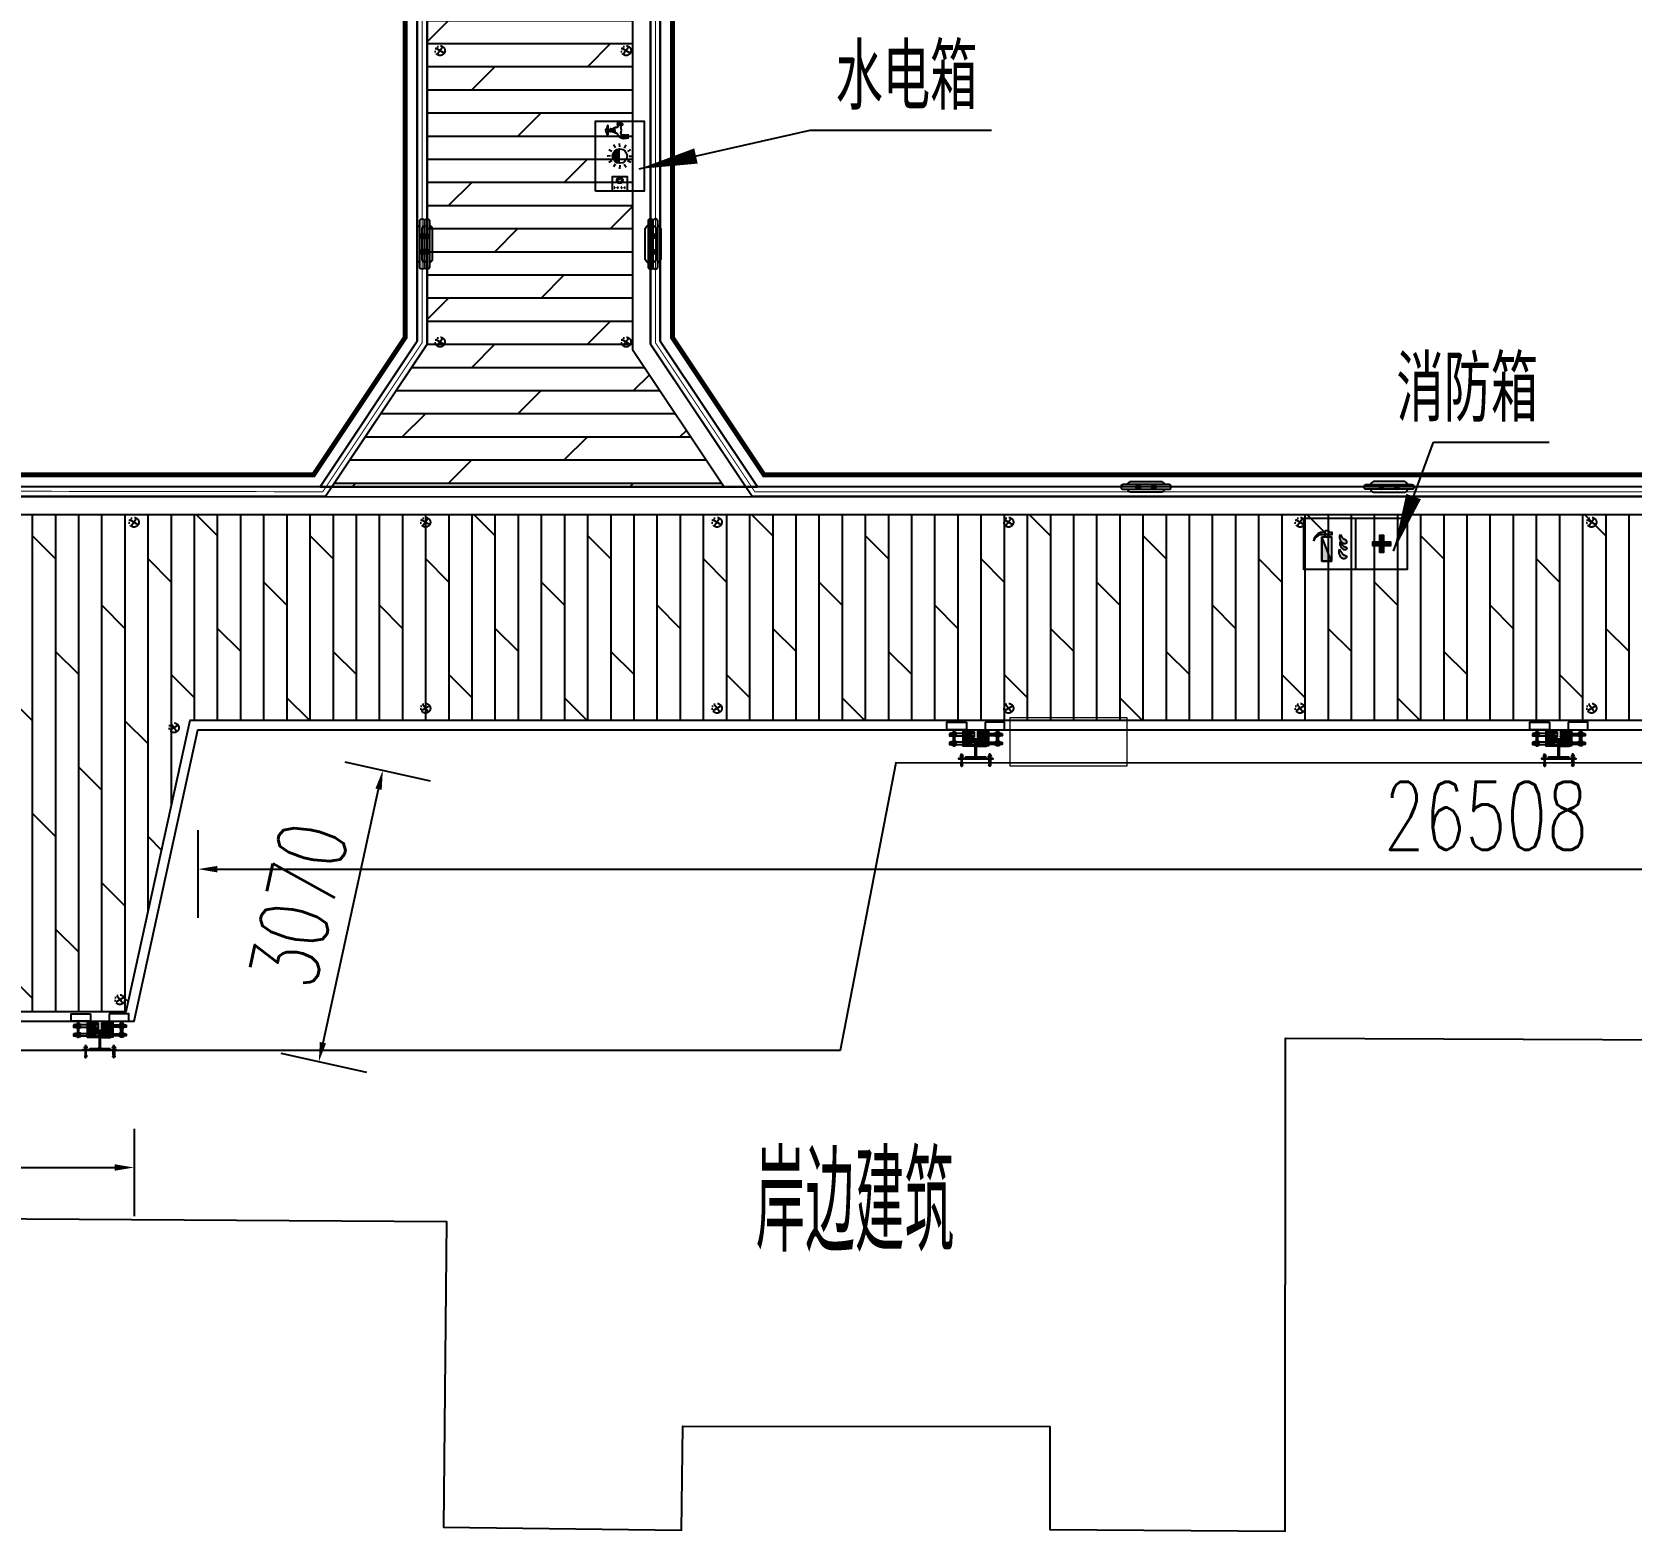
# Model space of a CAD drawing. Extents: x -89702 to 926017, y -610001 to -56924.
# Drawn here: x 61728 to 78184, y -325904 to -310472 of the extents above; entities that cross this region are included whole.
import ezdxf

# ---------------------------------------------------------------- set-up
doc = ezdxf.new("R2010")
doc.units = 0
doc.header["$LTSCALE"] = 10
doc.header["$MEASUREMENT"] = 0
doc.linetypes.add('ACAD_ISO14W100', pattern=[24, 12, -3, 0, -3, 0, -3, 0, -3])
doc.linetypes.add('CENTER', pattern=[2, 1.25, -0.25, 0.25, -0.25])
for name, color, linetype in [('CEN', 1, 'CENTER'), ('DIM_LEAD', 3, 'Continuous'), ('PUB_DIM', 3, 'Continuous'), ('PUB_TEXT', 7, 'Continuous'), ('STAIR', 2, 'Continuous'), ('W- bollard系船栓', 4, 'Continuous'), ('W-_ANTICOLLISION防撞措施', 6, 'Continuous'), ('W-ALUMINUM_FRAME铝架', 30, 'Continuous'), ('W-FLOAT_BOWL浮筒', 253, 'Continuous'), ('W-MOUNTING固定方式', 5, 'Continuous'), ('W-PLASTIC_RAILINGS塑木栏杆', 6, 'Continuous'), ('W-STEEL_FRAME钢架', 3, 'Continuous'), ('W-WOOD_FLOOR木地板', 30, 'Continuous')]:
    doc.layers.add(name, color=color, linetype=linetype)
doc.layers.add('文字标注', color=7, linetype='Continuous', lineweight=18)
doc.styles.add('_TCH_DIM', font='SIMPLEX', dxfattribs={"bigfont": 'GBCBIG'})
doc.styles.get("Standard").update_dxf_attribs({"font": 'gbenor.shx', "bigfont": 'gbcbig.shx'})
doc.styles.add('STANDARD_T3', font='simplex.shx', dxfattribs={"width": 0.7, "bigfont": 'gbcbig.shx'})
doc.dimstyles.new('W&&200', dxfattribs={"dimtxt": 700, "dimasz": 200, "dimexe": 500, "dimexo": 600, "dimgap": 200, "dimtad": 1, "dimdec": 0, "dimzin": 0, "dimdsep": 46, "dimtxsty": 'STANDARD_T3', "dimcen": 0.09, "dimclrd": 1, "dimclre": 1, "dimclrt": 7, "dimazin": 2, "dimtfac": 1, "dimtdec": 0, "dimtix": 1, "dimtmove": 2, "dimatfit": 3, "dimfxl": 0, "dimtolj": 1, "dimtzin": 0, "dimarcsym": 0})
pattern_1 = [(315, (-2455400.198, 1604377.926), (5.612660076, 5.612660076), []), (45, (-2455400.198, 1604377.926), (-5.612660076, 5.612660076), [])]
pattern_2 = [(315, (-2455400.198, 1604287.926), (5.612660076, 5.612660076), []), (45, (-2455400.198, 1604287.926), (-5.612660076, 5.612660076), [])]

# ---------------------------------------------------------------- blocks, each defined once
blk = doc.blocks.new('A$C9549bc64')
h = blk.add_hatch(color=256)
h.dxf.hatch_style = 1
h.paths.add_polyline_path([(184, 336), (184, 86), (284, 86)])
h = blk.add_hatch(color=256)
h.dxf.hatch_style = 1
edge = h.paths.add_edge_path()
edge.add_arc((480, 392), 108, 196.2965, 205.0439)
edge.add_arc((468, 386), 94.8, 205.0439, 214.3785)
edge.add_arc((433, 362), 52.4, 214.3785, 254.5692)
edge.add_arc((412, 285), 27.9, 18.3701, 74.5692, ccw=False)
edge.add_arc((409, 284), 30.5, -13.9571, 18.3701, ccw=False)
edge.add_arc((424, 281), 15.7, 300.4508, 346.0429, ccw=False)
edge.add_arc((420, 286), 22.4, 267.3708, 300.4508, ccw=False)
edge.add_arc((421, 296), 32, 239.8196, 267.3708, ccw=False)
edge.add_arc((436, 323), 62.7, 222.4174, 239.8196, ccw=False)
edge.add_arc((440, 326), 67.5, 205.6516, 222.4174, ccw=False)
edge.add_arc((464, 337), 94.3, 195.8057, 205.6516, ccw=False)
edge.add_arc((487, 344), 119, 187.03, 195.8057, ccw=False)
edge.add_arc((411, 335), 41.8, 167.9085, 187.03, ccw=False)
edge.add_arc((450, 326), 81.4, 154.2372, 167.9085, ccw=False)
edge = h.paths.add_edge_path()
edge.add_arc((485, 328), 120, 200.7545, 208.5371)
edge.add_arc((430, 299), 57.4, 208.5371, 219.7756)
edge.add_arc((534, 385), 192, 219.7756, 225.0173)
edge.add_arc((472, 323), 105, 225.0173, 232.1063)
edge.add_arc((422, 259), 23.7, 232.1063, 271.1094)
edge.add_arc((423, 219), 16.8, 44.3519, 91.1094, ccw=False)
edge.add_arc((421, 217), 19.2, 22.6325, 44.3519, ccw=False)
edge.add_arc((425, 218), 15.1, -1.9435, 22.6325, ccw=False)
edge.add_arc((430, 218), 10.2, 330.8057, 358.0565, ccw=False)
edge.add_arc((417, 225), 24.9, 313.4434, 330.8057, ccw=False)
edge.add_arc((422, 221), 18.4, 267.3708, 313.4434, ccw=False)
edge.add_arc((422, 238), 35.4, 234.5633, 267.3708, ccw=False)
edge.add_arc((423, 238), 35.7, 222.2933, 234.5633, ccw=False)
edge.add_arc((504, 312), 146, 216.228, 222.2933, ccw=False)
edge.add_arc((446, 269), 73.8, 192.6367, 216.228, ccw=False)
edge.add_arc((459, 272), 86.8, 170.9128, 192.6367, ccw=False)
edge = h.paths.add_edge_path()
edge.add_arc((486, 244), 121, 196.1194, 209.7614)
edge.add_arc((481, 242), 116, 209.7614, 223.6848)
edge.add_arc((436, 198), 53.4, 223.6848, 259.6161)
edge.add_arc((424, 132), 14.3, 6.3261, 79.6161, ccw=False)
edge.add_arc((420, 131), 18.6, -17.8938, 6.3261, ccw=False)
edge.add_arc((421, 131), 17.6, 317.1511, 342.1062, ccw=False)
edge.add_arc((418, 133), 20.8, 291.8893, 317.1511, ccw=False)
edge.add_arc((411, 151), 40.2, 273.7787, 291.8893, ccw=False)
edge.add_arc((411, 151), 40, 248.9125, 273.7787, ccw=False)
edge.add_arc((412, 153), 42.5, 224.8175, 248.9125, ccw=False)
edge.add_arc((407, 148), 35.5, 208.2935, 224.8175, ccw=False)
edge.add_arc((515, 206), 158, 200.4817, 208.2935, ccw=False)
edge.add_arc((433, 176), 70.6, 177.3708, 200.4817, ccw=False)
edge.add_arc((454, 175), 91.3, 157.0783, 177.3708, ccw=False)
h = blk.add_hatch(color=1)
h.dxf.hatch_style = 1
h.paths.add_polyline_path([(780, 285), (780, 355), (820, 355), (820, 285), (890, 285), (890, 245), (820, 245), (820, 175), (780, 175), (780, 245), (710, 245), (710, 285)])
for p, q in [((0, 530), (1061, 530)), ((530, 530), (530, 0))]:
    blk.add_line(p, q)
for points in [[(0, 530), (1063, 530), (1063, 0), (0, 0)], [(184, 336), (284, 336), (284, 86), (184, 86)], [(217, 401), (252, 401), (252, 336), (217, 336)]]:
    blk.add_lwpolyline(points, close=True)
for points in [[(217, 380), (171, 380), (171, 360), (217, 360)], [(184, 336), (184, 86), (284, 86), (184, 336)], [(252, 360), (291, 360), (291, 380), (252, 380)], [(369, 210), (369, 210)]]:
    blk.add_lwpolyline(points)
for points in [[(376, 362, 0.038186), (382, 346, 0.040752), (390, 333, 0.177185), (419, 312, -0.250251), (438, 294, -0.141997), (439, 277, -0.201599), (432, 267, -0.14535), (419, 264, -0.120797), (405, 268, -0.076078), (390, 280, -0.073285), (379, 297, -0.042987), (373, 312, -0.03831), (370, 329, -0.083628), (370, 343, -0.059723), (376, 362)], [(373, 286, 0.033971), (380, 271, 0.049077), (386, 262, 0.022875), (398, 249, 0.030941), (408, 240, 0.171845), (423, 235, -0.206897), (435, 230, -0.095053), (439, 224, -0.107646), (440, 218, -0.119467), (439, 213, -0.075903), (434, 207, -0.203782), (421, 202, -0.144135), (402, 209, -0.05359), (396, 214, -0.026471), (386, 226, -0.103302), (374, 253, -0.095073), (373, 286)]]:
    blk.add_lwpolyline(points, format="xyb", close=True)
at = {"color": 1}
blk.add_lwpolyline([(780, 285), (780, 355), (820, 355), (820, 285), (890, 285), (890, 245), (820, 245), (820, 175), (780, 175), (780, 245), (710, 245), (710, 285)], close=True, dxfattribs=at)
blk.add_lwpolyline([(369, 210, 0.059595), (381, 184, 0.060827), (397, 161, 0.158077), (426, 146, -0.331154), (438, 133, -0.106074), (437, 125, -0.10932), (433, 119, -0.110674), (426, 114, -0.079187), (414, 111, -0.108927), (397, 114, -0.105524), (382, 123, -0.072225), (376, 131, -0.034099), (367, 151, -0.101184), (362, 179, -0.088775), (369, 210)], format="xyb")
for centre, radius, start, end in [((206, 276), 110, 108.7959, 170.8595), ((203, 251), 113, 106.3658, 158.3757)]:
    blk.add_arc(centre, radius, start, end)
blk = doc.blocks.new('HW200a')
at = {"layer": 'W-STEEL_FRAME钢架'}
blk.add_lwpolyline([(-1440883, 1205965), (-1440803, 1205965), (-1440803, 1205953), (-1441003, 1205953), (-1441003, 1205965), (-1440923, 1205965, 0.414214), (-1440907, 1205981), (-1440907, 1206125, 0.414214), (-1440923, 1206141), (-1441003, 1206141), (-1441003, 1206153), (-1440803, 1206153), (-1440803, 1206141), (-1440883, 1206141, 0.414214), (-1440899, 1206125), (-1440899, 1205981, 0.414214)], format="xyb", close=True, dxfattribs=at)
blk = doc.blocks.new('NY-M12')
for p, q in [((-1, 0), (0, -2)), ((0, 0), (1, -2))]:
    blk.add_line(p, q)
blk.add_lwpolyline([(11, 0), (-11, 0), (-11, -2), (11, -2)], close=True)
blk = doc.blocks.new('$matou$00000104')
for p, q in [((-61, 6, 0), (-62, 5, 0)), ((-62, -5, 0), (-62, 5, 0)), ((-61, 6, 0), (-57, 5, 0)), ((-61, -6, 0), (-61, 6, 0)), ((-57, 7, 0), (-57, 5, 0)), ((-40, 7, 0), (-54, 9, 0)), ((-47, 1, 0), (-52, 1, 0)), ((-46, 0, 0), (-46, 0, 0)), ((-39, 6, 0), (-40, 7, 0)), ((-40, 5, 0), (-40, 7, 0)), ((-39, 5, 0), (-40, 5, 0)), ((-39, -6, 0), (-39, 6, 0)), ((-37, 7, 0), (-38, 7, 0)), ((-36, -6, 0), (-36, 6, 0)), ((-36, 6, 0), (19, 6, 0)), ((19, 6, 0), (19, 6, 0)), ((19, 6, 0), (19, 6, 0)), ((19, -5, 0), (19, 6, 0)), ((20, 5, 0), (19, 6, 0)), ((19, -6, 0), (19, 6, 0)), ((19, -5, 0), (20, 5, 0)), ((21, 6, 0), (20, 5, 0)), ((20, -4, 0), (21, 4, 0)), ((21, 6, 0), (21, 6, 0)), ((22, 5, 0), (21, 6, 0)), ((21, -5, 0), (22, 5, 0)), ((23, 6, 0), (22, 5, 0)), ((22, -4, 0), (23, 4, 0)), ((23, 6, 0), (23, 6, 0)), ((24, 5, 0), (23, 6, 0)), ((23, -5, 0), (24, 5, 0)), ((25, 6, 0), (24, 5, 0)), ((24, -4, 0), (25, 4, 0)), ((26, 5, 0), (25, 6, 0)), ((25, 6, 0), (25, 6, 0)), ((25, -5, 0), (26, 5, 0)), ((27, 6, 0), (26, 5, 0)), ((26, -4, 0), (26, 4, 0)), ((27, 6, 0), (27, 6, 0)), ((27, 5, 0), (27, 6, 0)), ((27, -5, 0), (28, 5, 0)), ((29, 6, 0), (28, 6, 0)), ((28, 6, 0), (28, 5, 0)), ((28, -5, 0), (29, 5, 0)), ((28, -4, 0), (28, 4, 0)), ((29, 5, 0), (29, 6, 0)), ((30, 6, 0), (30, 6, 0)), ((30, 6, 0), (30, 5, 0)), ((31, 5, 0), (30, 6, 0)), ((30, -5, 0), (31, 5, 0)), ((30, -4, 0), (30, 4, 0)), ((32, 6, 0), (31, 5, 0)), ((31, -4, 0), (32, 4, 0)), ((32, 6, 0), (32, 6, 0)), ((33, 5, 0), (32, 6, 0)), ((32, -5, 0), (33, 5, 0)), ((34, 6, 0), (33, 5, 0)), ((33, -4, 0), (34, 4, 0)), ((34, 6, 0), (34, 6, 0)), ((35, 5, 0), (34, 6, 0)), ((34, -5, 0), (35, 5, 0)), ((36, 6, 0), (35, 5, 0)), ((35, -4, 0), (36, 4, 0)), ((36, 15, 0), (40, 15, 0)), ((36, -15, 0), (36, 15, 0)), ((36, 6, 0), (36, 6, 0)), ((36, 5, 0), (36, 6, 0)), ((36, -5, 0), (37, 5, 0)), ((37, 6, 0), (37, 5, 0)), ((38, 6, 0), (37, 6, 0)), ((37, -4, 0), (37, 4, 0)), ((38, 5, 0), (38, 6, 0)), ((38, -5, 0), (38, 5, 0)), ((39, 6, 0), (39, 6, 0)), ((39, 6, 0), (39, 5, 0)), ((40, 5, 0), (39, 6, 0)), ((39, -4, 0), (39, 4, 0)), ((39, -5, 0), (40, 3, 0)), ((40, 15, 0), (40, -15, 0)), ((48, 10, 0), (42, 10, 0)), ((42, -10, 0), (42, 10, 0)), ((48, 5, 0), (42, 5, 0)), ((48, 10, 0), (49, 9, 0)), ((49, -9, 0), (49, 9, 0)), ((50, 6, 0), (49, 5, 0)), ((49, -4, 0), (50, 4, 0)), ((51, 5, 0), (50, 6, 0)), ((50, 6, 0), (50, 6, 0)), ((50, -5, 0), (51, 5, 0)), ((52, 6, 0), (51, 5, 0)), ((51, -4, 0), (52, 4, 0)), ((52, 6, 0), (52, 6, 0)), ((53, 5, 0), (52, 6, 0)), ((52, -5, 0), (53, 5, 0)), ((54, 6, 0), (53, 5, 0)), ((53, -4, 0), (53, 4, 0)), ((54, 5, 0), (54, 6, 0)), ((54, 6, 0), (54, 6, 0)), ((54, -5, 0), (55, 5, 0)), ((56, 6, 0), (55, 6, 0)), ((55, 6, 0), (55, 5, 0)), ((55, -5, 0), (56, 5, 0)), ((55, -4, 0), (55, 4, 0)), ((57, 6, 0), (56, 5, 0)), ((56, 5, 0), (56, 6, 0)), ((58, 5, 0), (57, 6, 0)), ((57, 6, 0), (57, 6, 0)), ((57, -5, 0), (58, 5, 0)), ((57, -4, 0), (57, 4, 0)), ((59, 5, 0), (58, 5, 0)), ((58, -6, 0), (58, 0, 0)), ((59, 5, 0), (59, 5, 0)), ((59, -5, 0), (59, 5, 0)), ((-61, -6, 0), (-62, -5, 0)), ((-61, -6, 0), (-57, -5, 0)), ((-57, -7, 0), (-57, -5, 0)), ((-40, -7, 0), (-54, -9, 0)), ((-47, -1, 0), (-52, -1, 0)), ((-39, -5, 0), (-40, -5, 0)), ((-40, -5, 0), (-40, -7, 0)), ((-39, -6, 0), (-40, -7, 0)), ((-37, -7, 0), (-38, -7, 0)), ((18, -6, 0), (-36, -6, 0)), ((19, -6, 0), (18, -6, 0)), ((19, -5, 0), (19, -6, 0)), ((21, -5, 0), (20, -6, 0)), ((20, -6, 0), (20, -5, 0)), ((20, -6, 0), (20, -6, 0)), ((22, -6, 0), (21, -5, 0)), ((23, -5, 0), (22, -6, 0)), ((22, -6, 0), (22, -6, 0)), ((24, -6, 0), (23, -5, 0)), ((25, -5, 0), (24, -6, 0)), ((24, -6, 0), (24, -6, 0)), ((26, -6, 0), (25, -5, 0)), ((26, -5, 0), (26, -6, 0)), ((26, -6, 0), (26, -6, 0)), ((27, -6, 0), (27, -5, 0)), ((28, -6, 0), (27, -6, 0)), ((28, -5, 0), (28, -6, 0)), ((30, -5, 0), (29, -6, 0)), ((29, -6, 0), (29, -5, 0)), ((29, -6, 0), (29, -6, 0)), ((31, -6, 0), (30, -5, 0)), ((32, -5, 0), (31, -6, 0)), ((31, -6, 0), (31, -6, 0)), ((33, -6, 0), (32, -5, 0)), ((34, -5, 0), (33, -6, 0)), ((33, -6, 0), (33, -6, 0)), ((35, -6, 0), (34, -5, 0)), ((36, -5, 0), (35, -6, 0)), ((35, -6, 0), (35, -6, 0)), ((37, -6, 0), (36, -5, 0)), ((40, -15, 0), (36, -15, 0)), ((37, -5, 0), (37, -6, 0)), ((37, -6, 0), (37, -6, 0)), ((38, -6, 0), (38, -5, 0)), ((39, -6, 0), (38, -6, 0)), ((39, -5, 0), (39, -6, 0)), ((40, -6, 0), (40, -5, 0)), ((48, -5, 0), (42, -5, 0)), ((48, -10, 0), (42, -10, 0)), ((48, -10, 0), (49, -9, 0)), ((50, -5, 0), (49, -6, 0)), ((51, -6, 0), (50, -5, 0)), ((52, -5, 0), (51, -6, 0)), ((51, -6, 0), (51, -6, 0)), ((53, -6, 0), (52, -5, 0)), ((53, -5, 0), (53, -6, 0)), ((53, -6, 0), (53, -6, 0)), ((54, -6, 0), (54, -5, 0)), ((55, -6, 0), (54, -6, 0)), ((55, -5, 0), (55, -6, 0)), ((56, -6, 0), (56, -5, 0)), ((57, -5, 0), (56, -6, 0)), ((56, -6, 0), (56, -6, 0)), ((58, -6, 0), (57, -5, 0)), ((58, -6, 0), (59, -5, 0))]:
    blk.add_line(p, q)
at = {"extrusion": (0, 0, -1)}
for centre, major_axis, start_param, end_param in [((-54, 7, 0), (-1.71, 1.71), 5.497787, 7.253749), ((-52, 5, 0), (-3.21, 3.21), 3.926991, 5.497787), ((-54, 6, 0), (-0.445, 0.445), 4.712389, 10.995574), ((-47, 0, 0), (0.343, 0.343), -0.785398, 0.785398), ((-47, 0, 0), (0.343, 0.343), -0.785398, 0.785398), ((-38, 6, 0), (0.343, 0.343), 3.926991, 5.497787), ((-37, 6, 0), (0.343, 0.343), -0.785398, 0.785398), ((20, 5, 0), (0.129, 0.129), 1.308997, 3.403392), ((22, 5, 0), (0.129, 0.129), 1.308997, 3.403392), ((24, 5, 0), (0.129, 0.129), 1.308997, 3.403392), ((26, 5, 0), (-0.129, 0.129), 2.879793, 4.974188), ((28, 5, 0), (-0.129, 0.129), 2.879793, 4.974188), ((29, 5, 0), (0.129, 0.129), 1.308997, 3.403392), ((31, 5, 0), (0.129, 0.129), 1.308997, 3.403392), ((33, 5, 0), (-0.129, 0.129), 2.879793, 4.974188), ((35, 5, 0), (-0.129, 0.129), 2.879793, 4.974188), ((37, 5, 0), (-0.129, 0.129), 2.879793, 4.974188), ((38, 5, 0), (-0.129, 0.129), 2.879793, 4.974188), ((45, 8, 0), (-2.94, 2.94), 1.732823, 2.979566), ((31, 0, 0), (12.8, 12.8), 0.489975, 1.080822), ((51, 5, 0), (0.129, 0.129), 1.308997, 3.403392), ((53, 5, 0), (-0.129, 0.129), 2.879793, 4.974188), ((55, 5, 0), (-0.129, 0.129), 2.879793, 4.974188), ((56, 5, 0), (-0.129, 0.129), 2.879793, 4.974188), ((58, 5, 0), (0.129, 0.129), 1.308997, 3.403392), ((-52, -5, 0), (-3.21, 3.21), 5.497787, 7.068583), ((-54, -7, 0), (1.71, 1.71), 2.171029, 3.926991), ((-54, -6, 0), (0.445, 0.445), 3.141593, 9.424778), ((-47, 0, 0), (-0.343, 0.343), 2.356194, 3.926991), ((-38, -6, 0), (0.343, 0.343), 2.356194, 3.926991), ((-37, -6, 0), (-0.343, 0.343), 2.356194, 3.926991), ((19, -5, 0), (-0.129, 0.129), 6.021386, 8.115781), ((21, -5, 0), (0.129, 0.129), 4.45059, 6.544985), ((23, -5, 0), (0.129, 0.129), 4.45059, 6.544985), ((25, -5, 0), (-0.129, 0.129), 6.021386, 8.115781), ((27, -5, 0), (-0.129, 0.129), 6.021386, 8.115781), ((28, -5, 0), (-0.129, 0.129), 6.021386, 8.115781), ((30, -5, 0), (0.129, 0.129), 4.45059, 6.544985), ((32, -5, 0), (0.129, 0.129), 4.45059, 6.544985), ((34, -5, 0), (-0.129, 0.129), 6.021386, 8.115781), ((36, -5, 0), (-0.129, 0.129), 6.021386, 8.115781), ((38, -5, 0), (-0.129, 0.129), 6.021386, 8.115781), ((39, -5, 0), (0.129, 0.129), 4.45059, 6.544985), ((45, -8, 0), (2.94, 2.94), 0.162027, 1.40877), ((50, -5, 0), (0.129, 0.129), 4.45059, 6.544985), ((52, -5, 0), (0.129, 0.129), 4.45059, 6.544985), ((54, -5, 0), (-0.129, 0.129), 6.021386, 8.115781), ((55, -5, 0), (-0.129, 0.129), 6.021386, 8.115781), ((57, -5, 0), (0.129, 0.129), 4.45059, 6.544985)]:
    blk.add_ellipse(centre, major_axis=major_axis, ratio=1, start_param=start_param, end_param=end_param, dxfattribs=at)
for centre in [(-50, 5, 0), (-50, -5, 0)]:
    blk.add_ellipse(centre, major_axis=(0.445, 0.445), ratio=1, dxfattribs=at)
at = {"layer": 'CEN'}
blk.add_line((-66, 0, 0), (66, 0, 0), dxfattribs=at)
at = {"extrusion": (0, 0, -1), "xscale": 1.01056896011507, "yscale": 1.01056896011507, "zscale": -1.010568960117647, "rotation": 90.00000229450367}
blk.add_blockref('NY-M12', (-42, 0, 0), dxfattribs=at)
blk = doc.blocks.new('A$C73597c6a')
h = blk.add_hatch()
h.set_pattern_fill('ANSI37', color=256, scale=5, angle=-90)
h.set_pattern_definition(pattern_1)
h.paths.add_polyline_path([(190, 358, 0.414214), (185, 353), (185, 338), (250, 338), (250, 344), (280, 344), (280, 353, 0.414214), (275, 358)])
h.paths.add_polyline_path([(275, 298, 0.414214), (280, 303), (280, 310), (250, 310), (250, 317), (185, 317), (185, 303, 0.414214), (190, 298)])
h = blk.add_hatch()
h.set_pattern_fill('ANSI37', color=256, scale=5, angle=-90)
h.set_pattern_definition(pattern_1)
h.paths.add_polyline_path([(319, 358, 0.414214), (314, 353), (314, 344), (344, 344), (344, 338), (409, 338), (409, 353, 0.414214), (404, 358)])
h.paths.add_polyline_path([(404, 298, 0.414214), (409, 303), (409, 317), (344, 317), (344, 310), (314, 310), (314, 303, 0.414214), (319, 298)])
h = blk.add_hatch()
h.set_pattern_fill('ANSI37', color=256, scale=5, angle=-90)
h.set_pattern_definition(pattern_2)
h.paths.add_polyline_path([(190, 268, 0.414214), (185, 263), (185, 248), (250, 248), (250, 254), (280, 254), (280, 263, 0.414214), (275, 268)])
h.paths.add_polyline_path([(275, 208, 0.414214), (280, 213), (280, 220), (250, 220), (250, 227), (185, 227), (185, 213, 0.414214), (190, 208)])
h = blk.add_hatch()
h.set_pattern_fill('ANSI37', color=256, scale=5, angle=-90)
h.set_pattern_definition(pattern_2)
h.paths.add_polyline_path([(319, 268, 0.414214), (314, 263), (314, 254), (344, 254), (344, 248), (409, 248), (409, 263, 0.414214), (404, 268)])
h.paths.add_polyline_path([(404, 208, 0.414214), (409, 213), (409, 227), (344, 227), (344, 220), (314, 220), (314, 213, 0.414214), (319, 208)])
for p, q in [((65, 336), (49, 336)), ((80, 336), (96, 336)), ((514, 336), (498, 336)), ((529, 336), (544, 336)), ((65, 319), (49, 319)), ((65, 246), (49, 246)), ((65, 229), (49, 229)), ((80, 319), (96, 319)), ((80, 246), (96, 246)), ((80, 229), (96, 229)), ((514, 319), (498, 319)), ((514, 246), (498, 246)), ((514, 229), (498, 229)), ((529, 319), (544, 319)), ((529, 246), (544, 246)), ((529, 229), (544, 229))]:
    blk.add_line(p, q)
for points in [[(200, 454), (200, 377), (0, 377), (0, 454)], [(25, 338), (25, 316), (255, 316), (255, 338)], [(64, 310), (51, 310), (49, 311), (49, 344), (51, 345), (64, 345), (65, 344), (65, 311)], [(65, 377), (65, 212), (80, 212), (80, 377)], [(81, 310), (94, 310), (96, 311), (96, 344), (94, 345), (81, 345), (80, 344), (80, 311)], [(165, 377), (165, 212), (180, 212), (180, 377)], [(250, 338), (250, 317), (185, 317), (185, 338)], [(280, 344), (280, 310), (250, 310), (250, 344)], [(314, 344), (314, 310), (344, 310), (344, 344)], [(569, 338), (569, 316), (339, 316), (339, 338)], [(344, 338), (344, 317), (409, 317), (409, 338)], [(394, 454), (394, 377), (594, 377), (594, 454)], [(429, 377), (429, 212), (414, 212), (414, 377)], [(512, 310), (500, 310), (498, 311), (498, 344), (500, 345), (512, 345), (514, 344), (514, 311)], [(529, 377), (529, 212), (514, 212), (514, 377)], [(530, 310), (543, 310), (544, 311), (544, 344), (543, 345), (530, 345), (529, 344), (529, 311)], [(25, 248), (25, 226), (255, 226), (255, 248)], [(64, 220), (51, 220), (49, 221), (49, 254), (51, 255), (64, 255), (65, 254), (65, 221)], [(81, 220), (94, 220), (96, 221), (96, 254), (94, 255), (81, 255), (80, 254), (80, 221)], [(250, 248), (250, 227), (185, 227), (185, 248)], [(280, 254), (280, 220), (250, 220), (250, 254)], [(314, 254), (314, 220), (344, 220), (344, 254)], [(569, 248), (569, 226), (339, 226), (339, 248)], [(344, 248), (344, 227), (409, 227), (409, 248)], [(512, 220), (500, 220), (498, 221), (498, 254), (500, 255), (512, 255), (514, 254), (514, 221)], [(530, 220), (543, 220), (544, 221), (544, 254), (543, 255), (530, 255), (529, 254), (529, 221)], [(471, 85), (471, 75), (121, 75), (121, 85)]]:
    blk.add_lwpolyline(points, close=True)
for points in [[(280, 353), (280, 303, -0.414214), (275, 298), (190, 298, -0.414214), (185, 303), (185, 353, -0.414214), (190, 358), (275, 358, -0.414214)], [(314, 353), (314, 303, 0.414214), (319, 298), (404, 298, 0.414214), (409, 303), (409, 353, 0.414214), (404, 358), (319, 358, 0.414214)], [(280, 263), (280, 213, -0.414214), (275, 208), (190, 208, -0.414214), (185, 213), (185, 263, -0.414214), (190, 268), (275, 268, -0.414214)], [(314, 263), (314, 213, 0.414214), (319, 208), (404, 208, 0.414214), (409, 213), (409, 263, 0.414214), (404, 268), (319, 268, 0.414214)]]:
    blk.add_lwpolyline(points, format="xyb", close=True)
for centre, radius, start, end in [((57, 341), 7.29, 143.1301, 216.8699), ((76, 327), 27, 161.0662, 198.9338), ((58, 341), 7.29, 323.1301, 36.8699), ((38, 327), 27, 341.0662, 18.9338), ((87, 341), 7.29, 143.1301, 216.8699), ((107, 327), 27, 161.0662, 198.9338), ((88, 341), 7.29, 323.1301, 36.8699), ((69, 327), 27, 341.0662, 18.9338), ((505, 341), 7.29, 143.1301, 216.8699), ((525, 327), 27, 161.0662, 198.9338), ((506, 341), 7.29, 323.1301, 36.8699), ((487, 327), 27, 341.0662, 18.9338), ((536, 341), 7.29, 143.1301, 216.8699), ((556, 327), 27, 161.0662, 198.9338), ((537, 341), 7.29, 323.1301, 36.8699), ((517, 327), 27, 341.0662, 18.9338), ((57, 314), 7.29, 143.1301, 216.8699), ((57, 251), 7.29, 143.1301, 216.8699), ((76, 237), 27, 161.0662, 198.9338), ((57, 224), 7.29, 143.1301, 216.8699), ((58, 314), 7.29, 323.1301, 36.8699), ((58, 251), 7.29, 323.1301, 36.8699), ((38, 237), 27, 341.0662, 18.9338), ((58, 224), 7.29, 323.1301, 36.8699), ((87, 314), 7.29, 143.1301, 216.8699), ((87, 251), 7.29, 143.1301, 216.8699), ((107, 237), 27, 161.0662, 198.9338), ((87, 224), 7.29, 143.1301, 216.8699), ((88, 314), 7.29, 323.1301, 36.8699), ((88, 251), 7.29, 323.1301, 36.8699), ((69, 237), 27, 341.0662, 18.9338), ((88, 224), 7.29, 323.1301, 36.8699), ((505, 314), 7.29, 143.1301, 216.8699), ((505, 251), 7.29, 143.1301, 216.8699), ((525, 237), 27, 161.0662, 198.9338), ((505, 224), 7.29, 143.1301, 216.8699), ((506, 314), 7.29, 323.1301, 36.8699), ((506, 251), 7.29, 323.1301, 36.8699), ((487, 237), 27, 341.0662, 18.9338), ((506, 224), 7.29, 323.1301, 36.8699), ((536, 314), 7.29, 143.1301, 216.8699), ((536, 251), 7.29, 143.1301, 216.8699), ((556, 237), 27, 161.0662, 198.9338), ((536, 224), 7.29, 143.1301, 216.8699), ((537, 314), 7.29, 323.1301, 36.8699), ((537, 251), 7.29, 323.1301, 36.8699), ((517, 237), 27, 341.0662, 18.9338), ((537, 224), 7.29, 323.1301, 36.8699)]:
    blk.add_arc(centre, radius, start, end)
at = {"yscale": -1, "rotation": 89.99999999999999}
blk.add_blockref('$matou$00000104', (151, 66, 0), dxfattribs=at)
at = {"rotation": 89.99999999999999}
blk.add_blockref('$matou$00000104', (441, 66, 0), dxfattribs=at)
at = {"layer": 'W-STEEL_FRAME钢架', "rotation": 180}
blk.add_blockref('HW200a', (-1440607, 1206238), dxfattribs=at)
blk = doc.blocks.new('A$C6f7a73f6')
blk.add_hatch(color=3).paths.add_polyline_path([(485, 384), (635, 384, 1)])
at = {"color": 5}
for p, q in [((228, 434), (240, 434)), ((228, 408), (240, 408)), ((228, 363), (240, 363)), ((228, 337), (240, 337)), ((293, 399), (305, 399)), ((293, 372), (305, 372))]:
    blk.add_line(p, q, dxfattribs=at)
at = {"color": 0, "linetype": 'ByBlock'}
blk.add_lwpolyline([(200, 634), (920, 634), (920, 134), (200, 134)], close=True, dxfattribs=at)
at = {"color": 6}
for points in [[(512, 466), (494, 496)], [(561, 480), (560, 516)], [(606, 468), (624, 496)], [(466, 384), (430, 386)], [(477, 338), (446, 320)], [(478, 432), (450, 450)], [(642, 336), (674, 318)], [(643, 430), (674, 448)], [(654, 384), (690, 386)], [(514, 304), (496, 272)], [(559, 288), (560, 256)], [(608, 302), (626, 272)]]:
    blk.add_lwpolyline(points, dxfattribs=at)
at = {"color": 7, "true_color": 0xffffff}
for points in [[(778, 503), (777, 511), (817, 525)], [(778, 503), (871, 504), (875, 512), (834, 522)], [(817, 529), (814, 505)], [(839, 502), (833, 530), (817, 529)], [(819, 501), (819, 489)], [(835, 502), (836, 486)], [(779, 406), (755, 384), (744, 359), (741, 347)], [(777, 349), (741, 347)], [(741, 335), (741, 339), (741, 347)], [(742, 319), (742, 323), (742, 331)], [(746, 335), (745, 339), (745, 347)], [(746, 319), (746, 323), (746, 331)], [(748, 290), (749, 347)], [(750, 335), (749, 339), (749, 347)], [(750, 319), (750, 323), (750, 331)], [(754, 335), (753, 339), (753, 348)], [(754, 319), (754, 323), (754, 331)], [(756, 291), (757, 348)], [(758, 340), (757, 344), (757, 348)], [(759, 319), (758, 323), (758, 336)], [(762, 340), (761, 344), (761, 348)], [(762, 324), (762, 328), (762, 336)], [(764, 291), (765, 348)], [(766, 340), (765, 344), (765, 348)], [(766, 324), (766, 328), (766, 336)], [(770, 340), (769, 344), (769, 348)], [(770, 324), (770, 328), (770, 336)], [(772, 292), (773, 349)], [(774, 340), (774, 345), (773, 349)], [(775, 324), (774, 328), (774, 336)], [(792, 374), (780, 369), (777, 357)], [(777, 357), (777, 349)], [(779, 406), (794, 419), (797, 435)], [(792, 374), (825, 367), (861, 373)], [(846, 441), (805, 439), (797, 435)], [(797, 435), (854, 438)], [(798, 431), (854, 434)], [(817, 440), (817, 456), (805, 456)], [(805, 439), (805, 456)], [(812, 468), (809, 456)], [(809, 456), (841, 457)], [(815, 489), (811, 484), (812, 476)], [(812, 476), (840, 478)], [(812, 468), (840, 470), (841, 457)], [(815, 489), (836, 486), (840, 482)], [(816, 468), (816, 477)], [(837, 453), (817, 456)], [(819, 489), (820, 477)], [(832, 485), (832, 477)], [(836, 469), (836, 478)], [(845, 454), (841, 457), (837, 453)], [(837, 453), (838, 441)], [(840, 478), (840, 482)], [(846, 441), (845, 454)], [(846, 441), (854, 438)], [(855, 418), (854, 438)], [(855, 418), (860, 406), (872, 402)], [(878, 358), (874, 370), (861, 373)], [(872, 402), (880, 403)], [(892, 411), (891, 358), (878, 358)], [(881, 394), (882, 374), (878, 358)], [(880, 411), (881, 394)], [(892, 411), (880, 411)], [(881, 394), (893, 395)], [(882, 374), (894, 375)], [(890, 366), (915, 364)], [(892, 403), (913, 404)], [(896, 403), (898, 367)], [(897, 399), (917, 400)], [(898, 371), (918, 368)], [(913, 404), (915, 364)], [(917, 400), (918, 368)], [(743, 302), (743, 307), (742, 315)], [(744, 290), (743, 294), (747, 299)], [(744, 290), (743, 298)], [(747, 303), (747, 307), (747, 315)], [(751, 303), (751, 307), (751, 315)], [(752, 291), (751, 299)], [(752, 291), (752, 295), (755, 299)], [(755, 303), (755, 307), (755, 315)], [(759, 303), (759, 307), (759, 315)], [(760, 291), (760, 299)], [(760, 291), (760, 299)], [(763, 303), (763, 308), (763, 320)], [(767, 308), (767, 312), (767, 320)], [(768, 291), (768, 296), (767, 304)], [(768, 291), (768, 296), (768, 300), (771, 304)], [(771, 308), (771, 312), (771, 320)], [(775, 308), (775, 312), (775, 320)], [(776, 292), (776, 296), (776, 304)]]:
    blk.add_lwpolyline(points, dxfattribs=at)
blk.add_lwpolyline([(200, 459), (350, 459), (350, 309), (200, 309)], close=True)
at = {"color": 5}
for centre, radius in [((311, 385), 31), ((325, 385), 6)]:
    blk.add_circle(centre, radius, dxfattribs=at)
at = {"color": 6}
blk.add_circle((560, 384), 75, dxfattribs=at)
at = {"color": 5}
for centre, start, end in [((234, 434), 0, 180), ((234, 408), 180, 0), ((234, 363), 0, 180), ((234, 337), 180, 0), ((299, 399), 0, 180), ((299, 372), 180, 0)]:
    blk.add_arc(centre, 6, start, end, dxfattribs=at)
blk = doc.blocks.new('$matou$00000081')
at = {"elevation": 0}
for points in [[(115.4, -12.5, 1.151757), (115.4, 12.5), (-115.4, 12.5, 1.151757), (-115.4, -12.5), (115.4, -12.5)], [(-96.2, 12.5, -0.182727), (-79.9, 27.6), (80.9, 27.6, -0.182727), (97.2, 12.5)], [(97.2, -12.5, -0.182727), (80.9, -27.6), (-79.9, -27.6, -0.182727), (-96.2, -12.5, -0.127039)]]:
    blk.add_lwpolyline(points, format="xyb", dxfattribs=at)
for centre, radius in [((-39.5, 0, 0), 10.9), ((-39.5, 0, 0), 7.27), ((40.5, 0, 0), 10.9), ((40.5, 0, 0), 7.27)]:
    blk.add_circle(centre, radius)
blk = doc.blocks.new('ZFQ')
at = {"layer": 'W-WOOD_FLOOR木地板'}
h = blk.add_hatch(dxfattribs=at)
h.set_pattern_fill('DOLMIT', color=256, scale=300)
h.set_pattern_definition([(0, (-1737049.58, -2606807.6), (0, 238.122618), []), (45, (-1737049.6, -2606807.6), (-476.24491, 476.24491), [336.75638, -673.512])])
h.paths.add_polyline_path([(965, 11900), (-1150, 11900), (-1150, 1470), (-2130, 0), (1907, 0), (965, 1414)])
at = {"layer": 'W-ALUMINUM_FRAME铝架', "color": 0}
for points in [[(965, 11900), (965, 1414), (1907, 0)], [(1150, 11900), (1150, 1470), (2130, 0)]]:
    blk.add_lwpolyline(points, dxfattribs=at)
at = {"layer": 'W-STEEL_FRAME钢架'}
for points in [[(-2250, 0), (-1250, 1500), (-1250, 12000), (1250, 12000), (1250, 1500), (2250, 0)], [(-2130, 0), (-1150, 1470), (-1150, 11900), (1150, 11900), (1150, 1470), (2130, 0)]]:
    blk.add_lwpolyline(points, close=True, dxfattribs=at)
at = {"layer": 'W- bollard系船栓', "xscale": 2}
for p, yscale, rotation in [((-1200, 10500, 0), -2, 89.99999999999993), ((1200, 10500, 0), 2, 90.00000000000006), ((-1200, 6500, 0), -2, 89.99999999999993), ((1200, 6500, 0), 2, 90.00000000000006), ((-1200, 2500, 0), -2, 89.99999999999993), ((1200, 2500, 0), 2, 90.00000000000006)]:
    blk.add_blockref('$matou$00000081', p, dxfattribs=dict(at, yscale=yscale, rotation=rotation))
at = {"layer": 'W-STEEL_FRAME钢架', "rotation": 90}
blk.add_blockref('A$C6f7a73f6', (1218, 2846), dxfattribs=at)
blk = doc.blocks.new('*D1304')
at = {"layer": 'Defpoints', "color": 0, "transparency": 16777216}
for p in [(49478, -320655), (62778, -320655), (62778, -322162)]:
    blk.add_point(p, dxfattribs=at)
at = {"layer": 'W-STEEL_FRAME钢架', "color": 1, "lineweight": -2, "transparency": 16777216}
for p, q in [((49478, -321762), (49478, -322662)), ((62778, -321762), (62778, -322662)), ((49678, -322162), (62578, -322162))]:
    blk.add_line(p, q, dxfattribs=at)
at = {"layer": 'W-STEEL_FRAME钢架', "color": 1, "transparency": 16777216}
for points in [[(49678, -322128), (49678, -322195), (49478, -322162)], [(62578, -322128), (62578, -322195), (62778, -322162)]]:
    blk.add_solid(points, dxfattribs=at)
at = {"layer": 'W-STEEL_FRAME钢架', "color": 7, "transparency": 16777216, "insert": (56128, -321612), "char_height": 700, "attachment_point": 5, "style": 'STANDARD_T3'}
blk.add_mtext('\\A1;13300', dxfattribs=at)
blk = doc.blocks.new('*D1305')
at = {"layer": 'Defpoints', "color": 0, "transparency": 16777216}
for p in [(63436, -317656), (89944, -317655), (89944, -319090)]:
    blk.add_point(p, dxfattribs=at)
at = {"layer": 'W-STEEL_FRAME钢架', "color": 1, "lineweight": -2, "transparency": 16777216}
for p, q in [((63436, -318690), (63436, -319590)), ((89944, -318690), (89944, -319590)), ((63636, -319090), (89744, -319090))]:
    blk.add_line(p, q, dxfattribs=at)
at = {"layer": 'W-STEEL_FRAME钢架', "color": 1, "transparency": 16777216}
for points in [[(63636, -319057), (63636, -319124), (63436, -319090)], [(89744, -319056), (89744, -319123), (89944, -319090)]]:
    blk.add_solid(points, dxfattribs=at)
at = {"layer": 'W-STEEL_FRAME钢架', "color": 7, "transparency": 16777216, "insert": (76690, -318540), "char_height": 700, "attachment_point": 5, "rotation": 0.0018, "style": 'STANDARD_T3'}
blk.add_mtext('\\A1;26508', dxfattribs=at)
blk = doc.blocks.new('*D1306')
at = {"layer": 'Defpoints', "color": 0, "transparency": 16777216}
for p in [(63436, -317656), (65338, -318073), (62778, -320655)]:
    blk.add_point(p, dxfattribs=at)
at = {"layer": 'W-STEEL_FRAME钢架', "color": 1, "lineweight": -2, "transparency": 16777216}
for p, q in [((64947, -317987), (65826, -318180)), ((64723, -320877), (65295, -318268)), ((64289, -320986), (65169, -321179))]:
    blk.add_line(p, q, dxfattribs=at)
at = {"layer": 'W-STEEL_FRAME钢架', "color": 1, "transparency": 16777216}
for points in [[(65262, -318261), (65327, -318275), (65338, -318073)], [(64690, -320870), (64755, -320884), (64680, -321072)]]:
    blk.add_solid(points, dxfattribs=at)
at = {"layer": 'W-STEEL_FRAME钢架', "color": 7, "transparency": 16777216, "insert": (64472, -319455), "char_height": 700, "attachment_point": 5, "rotation": 77.6347, "style": 'STANDARD_T3'}
blk.add_mtext('\\A1;3070', dxfattribs=at)

msp = doc.modelspace()

# ---------------------------------------------------------------- hatches: boundary and pattern name
at = {"layer": 'W-WOOD_FLOOR木地板'}
h = msp.add_hatch(dxfattribs=at)
h.set_pattern_fill('DOLMIT', color=256, scale=300, angle=90)
h.set_pattern_definition([(90, (-1705612.57, -2916432.7), (-238.122618, 1e-14), []), (135, (-1705612.57, -2916432.7), (-476.24491, -476.24491), [336.75638, -673.512])])
h.paths.add_polyline_path([(89846.5, -315440.3), (43111.9, -315440.3), (44175.1, -318168.9), (46490.4, -317558.6), (49578.5, -317249.3), (49578.5, -320555.3), (62698, -320555.3), (63355.5, -317556.1), (89846.5, -317555.3)])

# ---------------------------------------------------------------- linework, layer by layer
msp.add_lwpolyline([(53028.4, -322634.7), (65992, -322717.5), (65963.7, -325864.7), (68411.7, -325894.9), (68424.9, -324824.5), (72203.4, -324826.3), (72202.9, -325888.6), (74626, -325904.1), (74626.6, -320831.2), (87672.5, -320885.5), (87712.2, -323043), (87705.9, -323451.9), (89164.9, -323460.1), (89164.6, -323505.4), (91714.6, -323838.3), (99518.8, -318943.4), (100342.9, -317141.9), (98889.7, -317060.3), (97466.5, -317227.5), (96282.1, -317719.6), (95123.7, -318005.8), (70617.8, -317995.5), (70043.9, -320957.9), (49050, -320957.9)])
at = {"layer": 'DIM_LEAD'}
for p, q in [((67976, -311881.6), (69737.4, -311482)), ((69737.4, -311482), (71600.7, -311482)), ((75740.1, -315817.7), (76150.8, -314694.5)), ((76150.8, -314694.5), (77342.2, -314694.5))]:
    msp.add_line(p, q, dxfattribs=at)
for points in [[(67976, -311881.6, 0, 160, 0), (68561.2, -311748.8, 0, 0, 0)], [(75740.1, -315817.7, 0, 160, 0), (75946.1, -315254.2, 0, 0, 0)]]:
    msp.add_lwpolyline(points, format="xyseb", dxfattribs=at)
at = {"layer": 'PUB_DIM', "color": 3, "linetype": 'ACAD_ISO14W100'}
for p, q in [((65970.5, -310690), (65884.6, -310638.9)), ((65956.9, -310623.7), (65898, -310704.5)), ((67885.4, -310690), (67799.5, -310638.9)), ((67871.8, -310623.7), (67812.9, -310704.5)), ((65970.5, -313690), (65884.6, -313638.9)), ((65956.9, -313623.7), (65898, -313704.5)), ((67885.4, -313690), (67799.5, -313638.9)), ((67871.8, -313623.7), (67812.9, -313704.5)), ((62820.5, -315544.8), (62734.6, -315493.7)), ((62806.9, -315478.6), (62748, -315559.4)), ((65820.5, -315544.8), (65734.6, -315493.7)), ((65806.9, -315478.6), (65748, -315559.4)), ((68820.5, -315544.8), (68734.6, -315493.7)), ((68806.9, -315478.6), (68748, -315559.4)), ((71820.5, -315544.8), (71734.6, -315493.7)), ((71806.9, -315478.6), (71748, -315559.4)), ((74820.5, -315544.8), (74734.6, -315493.7)), ((74806.9, -315478.6), (74748, -315559.4)), ((77820.5, -315544.8), (77734.6, -315493.7)), ((77806.9, -315478.6), (77748, -315559.4)), ((65820.5, -317408.6), (65734.6, -317459.7)), ((65806.9, -317474.8), (65748, -317394)), ((68820.5, -317408.6), (68734.6, -317459.7)), ((68806.9, -317474.8), (68748, -317394)), ((71820.5, -317408.6), (71734.6, -317459.7)), ((71806.9, -317474.8), (71748, -317394)), ((74820.5, -317408.6), (74734.6, -317459.7)), ((74806.9, -317474.8), (74748, -317394)), ((77820.5, -317408.6), (77734.6, -317459.7)), ((77806.9, -317474.8), (77748, -317394)), ((63232.4, -317609.2), (63146.5, -317660.4)), ((63218.8, -317675.5), (63159.9, -317594.7)), ((62675.2, -320408.5), (62589.3, -320459.6)), ((62661.6, -320474.7), (62602.7, -320393.9))]:
    msp.add_line(p, q, dxfattribs=at)
for centre in [(65927.6, -310664.3), (67842.5, -310664.3), (65927.6, -313664.3), (67842.5, -313664.3), (62777.6, -315519.1), (65777.6, -315519.1), (68777.6, -315519.1), (71777.6, -315519.1), (74777.6, -315519.1), (77777.6, -315519.1), (65777.6, -317434.3), (68777.6, -317434.3), (71777.6, -317434.3), (74777.6, -317434.3), (77777.6, -317434.3), (63189.5, -317635), (62632.3, -320434.2)]:
    msp.add_circle(centre, 50, dxfattribs=at)
at = {"layer": 'STAIR'}
msp.add_line((64693.5, -315155.3), (69193.5, -315155.3), dxfattribs=at)
at = {"layer": 'W-_ANTICOLLISION防撞措施', "color": 5, "const_width": 50}
msp.add_lwpolyline([(90071.5, -317780.3), (90071.5, -315030.3), (84260.4, -315030.3), (83318.5, -313617.4), (83318.5, -303030.3), (80568.5, -303030.3), (80568.5, -313617.4), (79626.6, -315030.3), (69260.4, -315030.3), (68318.5, -313617.4), (68318.5, -303030.3), (65568.5, -303030.3), (65568.5, -313617.4), (64626.6, -315030.3), (54268.8, -315030.3)], dxfattribs=at)
at = {"layer": 'W-ALUMINUM_FRAME铝架', "color": 0}
for points in [[(34650, -323640.5), (43033.7, -315256.9), (89846.5, -315255.3)], [(34780.8, -323771.4), (43111.9, -315440.3), (89846.5, -315440.3)]]:
    msp.add_lwpolyline(points, dxfattribs=at)
at = {"layer": 'W-PLASTIC_RAILINGS塑木栏杆', "ltscale": 0.5, "const_width": 10}
msp.add_lwpolyline([(89896.5, -317592.3), (89896.5, -315205.3), (84166.8, -315205.3), (83143.5, -313670.4), (83143.5, -303205.3), (80743.5, -303205.3), (80743.5, -313670.4), (79720.3, -315205.3), (69166.8, -315205.3), (68143.5, -313670.4), (68143.5, -303205.3), (65743.5, -303205.3), (65743.5, -313670.4), (64720.3, -315205.3), (54155.7, -315188.1)], dxfattribs=at)
at = {"layer": 'W-STEEL_FRAME钢架'}
for points in [[(49478.5, -320655.3), (62778.5, -320655.3), (63436, -317656.1), (89943.5, -317655.3), (89943.5, -315155.3), (84193.5, -315155.3), (83193.5, -313655.3), (83193.5, -303155.3), (80693.5, -303155.3), (80693.5, -313655.3), (79693.5, -315155.3), (69193.5, -315155.3), (68193.5, -313655.3), (68193.5, -303155.3), (65693.5, -303155.3), (65693.5, -313655.3), (64693.5, -315155.3), (54193.9, -315155.3)], [(49578.5, -320555.3), (62698, -320555.3), (63355.5, -317556.1), (89843.5, -317555.3), (89843.5, -315255.3), (84140, -315255.3), (83093.5, -313685.5), (83093.5, -303255.3), (80793.5, -303255.3), (80793.5, -313685.5), (79747.1, -315255.3), (69140, -315255.3), (68093.5, -313685.5), (68093.5, -303255.3), (65793.5, -303255.3), (65793.5, -313685.5), (64747.1, -315255.3), (54140.4, -315255.3)]]:
    msp.add_lwpolyline(points, dxfattribs=at)
at = {"layer": '文字标注'}
msp.add_lwpolyline([(71795.2, -317529.6), (72995.2, -317529.6), (72995.2, -318029.6), (71795.2, -318029.6)], close=True, dxfattribs=at)

# ---------------------------------------------------------------- block references
msp.add_blockref('ZFQ', (66943.5, -315155.3))
at = {"layer": 'W- bollard系船栓', "xscale": 2}
for p, yscale, rotation in [((65793.5, -312655.3, 0), -2, 89.99999999999993), ((68093.5, -312655.3, 0), 2, 90), ((73193.7, -315155.3, 0), 2, 180)]:
    msp.add_blockref('$matou$00000081', p, dxfattribs=dict(at, yscale=yscale, rotation=rotation))
at = {"layer": 'W- bollard系船栓', "xscale": 2, "yscale": -2}
msp.add_blockref('$matou$00000081', (75693.4, -315155.3, 0), dxfattribs=at)
at = {"layer": 'W-FLOAT_BOWL浮筒'}
msp.add_blockref('A$C9549bc64', (74817.6, -316005.8), dxfattribs=at)
at = {"layer": 'W-MOUNTING固定方式'}
for p in [(71143.5, -318032.6), (77143.5, -318032.6), (62129.8, -321032.6)]:
    msp.add_blockref('A$C73597c6a', p, dxfattribs=at)

# ---------------------------------------------------------------- texts
at = {"layer": 'PUB_TEXT', "color": 7, "style": '_TCH_DIM'}
for s, p in [('水电箱', (69998.1, -311272)), ('消防箱', (75769.4, -314484.5))]:
    msp.add_text(s, height=675.18, dxfattribs=at).set_placement(p)
at = {"layer": 'PUB_TEXT', "width": 0.7}
msp.add_text('岸边建筑', height=1012.77, dxfattribs=at).set_placement((69175.1, -323028.9))

# ---------------------------------------------------------------- dimensions: what is measured, and where the dimension line sits
at = {"layer": 'W-STEEL_FRAME钢架'}
for p1, p2, distance, picture, middle in [((62778.5, -320655.3), (63436, -317656.1), -1946.8, '*D1306', (64471.6, -319454.8)), ((63435.9979, -317656.0835), (89943.5409, -317655.2648), -1434.3808, '*D1305', (76689.7967, -318540.0549)), ((49478.5, -320655.3), (62778.5, -320655.3), -1506.5, '*D1304', (56128.5, -321611.7))]:
    dim = msp.add_aligned_dim(p1=p1, p2=p2, distance=distance, dimstyle='W&&200', override={"dimfxl": 400, "dimfxlon": 1}, dxfattribs=at)
    dim.commit()
    dim.dimension.update_dxf_attribs({"geometry": picture, "text_midpoint": middle})

doc.saveas('drawing.dxf')
